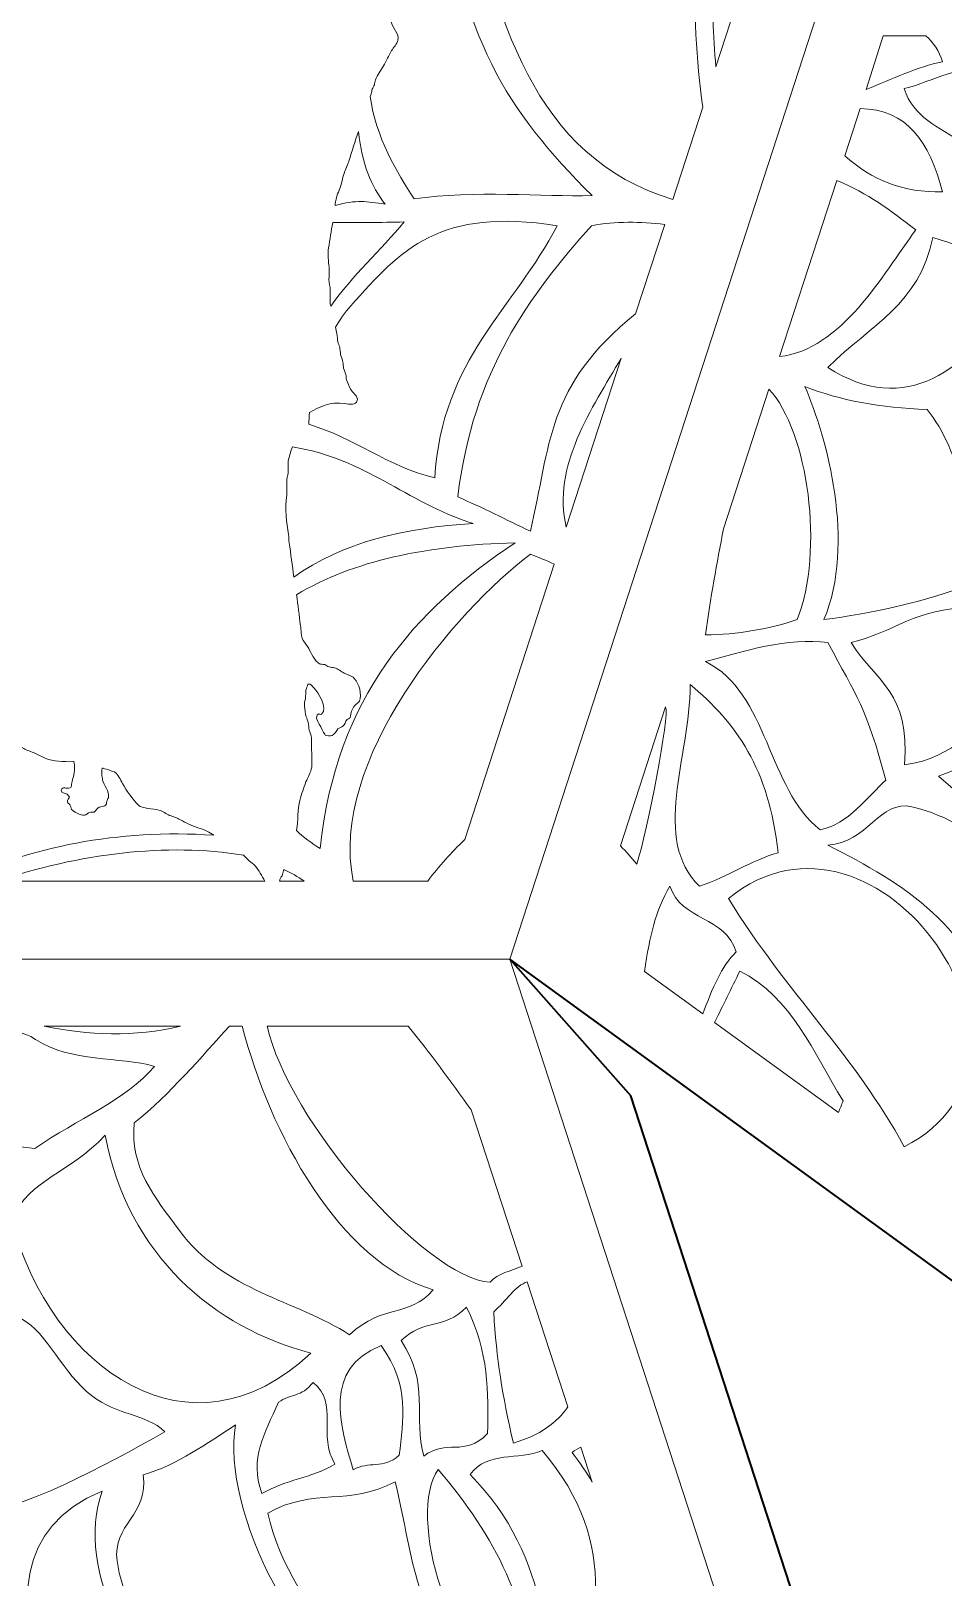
# Model space of a CAD drawing. Header units: millimetres. Extents: x -210 to 134, y -139 to 86.
# Drawn here: x 71.32 to 97.4, y -6.6 to 37.62 of the extents above; entities that cross this region are included whole.
import ezdxf

# ---------------------------------------------------------------- set-up
doc = ezdxf.new("R2010")
doc.units = ezdxf.units.MM
doc.header["$MEASUREMENT"] = 0
for name, color, linetype in [('Side 2 Detail', 7, 'Continuous'), ('Side 2 Outline', 7, 'Continuous'), ('Side 2 Scoring', 7, 'Continuous')]:
    doc.layers.add(name, color=color, linetype=linetype)

msp = doc.modelspace()

# ---------------------------------------------------------------- linework, layer by layer
at = {"layer": 'Side 2 Detail', "color": 250, "lineweight": 9}
for points, knots in [([(85.5294, 43.1587), (84.9159, 42.9817), (84.2096, 42.5779), (83.7432, 42.3238), (83.7432, 42.3238), (84.5411, 37.9735), (85.7141, 33.9967), (89.6712, 32.8041)], [0, 0, 0, 0, 0.3333333, 0.3333333, 0.3333333, 0.3333333, 1, 1, 1, 1]), ([(81.785, 39.8745), (81.7664, 39.8409), (81.7471, 39.8061), (81.7281, 39.7724), (81.7281, 39.7724), (81.7185, 39.7164), (81.7082, 39.6602), (81.6982, 39.6046), (81.6982, 39.6046), (81.6775, 39.5426), (81.6575, 39.4799), (81.6368, 39.4196), (81.6368, 39.4196), (81.6341, 39.2985), (81.6303, 39.1776), (81.6262, 39.0568), (81.6262, 39.0568), (81.5738, 38.7363), (81.5328, 38.4417), (81.5958, 38.1179), (81.5958, 38.1179), (81.602, 38.0386), (81.61, 37.9609), (81.6158, 37.8824), (81.6158, 37.8824), (81.653, 37.7253), (81.8594, 37.543), (81.8105, 37.3558), (81.8105, 37.3558), (81.7829, 37.2506), (81.6851, 37.1477), (81.6313, 37.0601), (81.6313, 37.0601), (81.5438, 36.9138), (81.4877, 36.7677), (81.4012, 36.6205), (81.4012, 36.6205), (81.3278, 36.4949), (81.2183, 36.3657), (81.1673, 36.221), (81.1673, 36.221), (81.159, 36.1736), (81.1494, 36.1261), (81.1411, 36.0784), (81.1411, 36.0784), (81.1187, 36.0386), (81.0973, 36), (81.075, 35.9609), (81.075, 35.9609), (81.0667, 35.9166), (81.0581, 35.8722), (81.0494, 35.8281), (81.0494, 35.8281), (81.0419, 35.806), (81.0302, 35.778), (81.0202, 35.7523), (81.0202, 35.7523), (81.1707, 34.5768), (81.7946, 33.5841), (82.2752, 32.8188), (82.2752, 32.8188), (84.0246, 33.0731), (85.9246, 32.8791), (87.3671, 32.9127), (87.3671, 32.9127), (84.9179, 35.3268), (83.542, 37.5708), (83.1957, 41.7783), (83.1957, 41.7783), (82.8626, 41.6606), (82.5715, 41.4777), (82.3173, 41.2455), (82.3173, 41.2455), (82.2373, 41.0924), (82.1402, 40.9318), (82.0761, 40.7744), (82.0761, 40.7744), (81.9572, 40.4793), (81.8814, 40.1867), (81.785, 39.8745)], [0, 0, 0, 0, 0.047619, 0.047619, 0.047619, 0.047619, 0.0952381, 0.0952381, 0.0952381, 0.0952381, 0.1428571, 0.1428571, 0.1428571, 0.1428571, 0.1904762, 0.1904762, 0.1904762, 0.1904762, 0.2380952, 0.2380952, 0.2380952, 0.2380952, 0.2857143, 0.2857143, 0.2857143, 0.2857143, 0.3333333, 0.3333333, 0.3333333, 0.3333333, 0.3809524, 0.3809524, 0.3809524, 0.3809524, 0.4285714, 0.4285714, 0.4285714, 0.4285714, 0.4761905, 0.4761905, 0.4761905, 0.4761905, 0.5238095, 0.5238095, 0.5238095, 0.5238095, 0.5714286, 0.5714286, 0.5714286, 0.5714286, 0.6190476, 0.6190476, 0.6190476, 0.6190476, 0.6666667, 0.6666667, 0.6666667, 0.6666667, 0.7142857, 0.7142857, 0.7142857, 0.7142857, 0.7619048, 0.7619048, 0.7619048, 0.7619048, 0.8095238, 0.8095238, 0.8095238, 0.8095238, 0.8571429, 0.8571429, 0.8571429, 0.8571429, 0.9047619, 0.9047619, 0.9047619, 0.9047619, 1, 1, 1, 1]), ([(90.9042, 36.6001), (90.9042, 36.6001), (91.6011, 38.7454), (91.6011, 38.7454), (91.6011, 38.7454), (91.6011, 38.7454), (90.8225, 39.3111), (90.8225, 39.3111)], [0, 0, 0, 0, 0.3333333, 0.3333333, 0.3333333, 0.3333333, 1, 1, 1, 1]), ([(96.9096, 37.4792), (97.125, 37.2903), (97.2879, 37.0495), (97.3813, 36.7385), (97.3813, 36.7385), (96.6867, 36.6058), (95.9299, 36.2451), (95.2033, 35.9482)], [0, 0, 0, 0, 0.3333333, 0.3333333, 0.3333333, 0.3333333, 1, 1, 1, 1]), ([(96.2885, 35.9736), (97.1653, 36.19), (97.7689, 36.6788), (99.0201, 36.52), (99.0201, 36.52), (98.934, 35.5499), (98.5333, 34.8943), (97.9273, 34.444), (97.9273, 34.444), (97.2858, 34.8585), (96.542, 35.1709), (96.2885, 35.9736)], [0, 0, 0, 0, 0.25, 0.25, 0.25, 0.25, 0.5, 0.5, 0.5, 0.5, 1, 1, 1, 1]), ([(95.0255, 35.4011), (96.3787, 35.3921), (97.0047, 34.444), (97.3813, 33.0236), (97.3813, 33.0236), (96.2554, 32.9864), (95.3614, 33.3671), (94.5873, 34.0516)], [0, 0, 0, 0, 0.3333333, 0.3333333, 0.3333333, 0.3333333, 1, 1, 1, 1]), ([(80.2729, 33.5497), (80.2209, 33.3957), (80.2068, 33.2746), (80.1548, 33.1202), (80.1548, 33.1202), (80.131, 33.0495), (80.0904, 32.983), (80.068, 32.9013), (80.068, 32.9013), (80.039, 32.784), (80.0176, 32.6659), (80.0166, 32.6273), (80.0166, 32.6273), (80.6364, 32.804), (80.9048, 32.7477), (81.4477, 32.6702), (81.4477, 32.6702), (81.0353, 33.1883), (80.7993, 33.8093), (80.6808, 34.7425), (80.6808, 34.7425), (80.5888, 34.4675), (80.4996, 34.1882), (80.4107, 33.9031), (80.4107, 33.9031), (80.3784, 33.7984), (80.3074, 33.6537), (80.2729, 33.5497)], [0, 0, 0, 0, 0.125, 0.125, 0.125, 0.125, 0.25, 0.25, 0.25, 0.25, 0.375, 0.375, 0.375, 0.375, 0.5, 0.5, 0.5, 0.5, 0.625, 0.625, 0.625, 0.625, 0.75, 0.75, 0.75, 0.75, 1, 1, 1, 1]), ([(94.3582, 33.3464), (95.2543, 32.9754), (95.8827, 32.5024), (96.6165, 31.9308), (96.6165, 31.9308), (95.6604, 30.6351), (94.4991, 28.5047), (92.7211, 28.308)], [0, 0, 0, 0, 0.3333333, 0.3333333, 0.3333333, 0.3333333, 1, 1, 1, 1]), ([(80.0931, 28.7264), (80.1127, 28.6792), (80.131, 28.6304), (80.1496, 28.5822), (80.1496, 28.5822), (80.1582, 28.5114), (80.1668, 28.4402), (80.1751, 28.3681), (80.1751, 28.3681), (80.1975, 28.2957), (80.2199, 28.2253), (80.2409, 28.1543), (80.2409, 28.1543), (80.2478, 28.0947), (80.2519, 28.0342), (80.2574, 27.975), (80.2574, 27.975), (80.2791, 27.9161), (80.3015, 27.8556), (80.3246, 27.7964), (80.3246, 27.7964), (80.3298, 27.7475), (80.3332, 27.6975), (80.3391, 27.6486), (80.3391, 27.6486), (80.3808, 27.5542), (80.4211, 27.4608), (80.4621, 27.3673), (80.4621, 27.3673), (80.5072, 27.2942), (80.6812, 27.1694), (80.6502, 27.0445), (80.6502, 27.0445), (80.6195, 26.9222), (80.4297, 26.9406), (80.2933, 26.9637), (80.2933, 26.9637), (79.894, 27.0302), (79.5436, 26.8664), (79.2845, 26.7091), (79.2845, 26.7091), (79.2759, 26.5965), (79.2666, 26.4836), (79.2628, 26.3723), (79.2628, 26.3723), (80.583, 25.9805), (81.4914, 25.1766), (82.8685, 24.8424), (82.8685, 24.8424), (83.0538, 28.2265), (85.1526, 29.6967), (86.3645, 32.0533), (86.3645, 32.0533), (83.009, 32.5761), (81.9114, 31.3958), (80.4648, 29.759), (80.4648, 29.759), (80.296, 29.569), (80.1534, 29.3623), (80.0242, 29.1486), (80.0242, 29.1486), (80.0393, 29.0864), (80.0538, 29.0216), (80.0683, 28.9617), (80.0683, 28.9617), (80.0762, 28.8828), (80.0855, 28.8051), (80.0931, 28.7264)], [0, 0, 0, 0, 0.0555556, 0.0555556, 0.0555556, 0.0555556, 0.1111111, 0.1111111, 0.1111111, 0.1111111, 0.1666667, 0.1666667, 0.1666667, 0.1666667, 0.2222222, 0.2222222, 0.2222222, 0.2222222, 0.2777778, 0.2777778, 0.2777778, 0.2777778, 0.3333333, 0.3333333, 0.3333333, 0.3333333, 0.3888889, 0.3888889, 0.3888889, 0.3888889, 0.4444444, 0.4444444, 0.4444444, 0.4444444, 0.5, 0.5, 0.5, 0.5, 0.5555556, 0.5555556, 0.5555556, 0.5555556, 0.6111111, 0.6111111, 0.6111111, 0.6111111, 0.6666667, 0.6666667, 0.6666667, 0.6666667, 0.7222222, 0.7222222, 0.7222222, 0.7222222, 0.7777778, 0.7777778, 0.7777778, 0.7777778, 0.8333333, 0.8333333, 0.8333333, 0.8333333, 0.8888889, 0.8888889, 0.8888889, 0.8888889, 1, 1, 1, 1]), ([(79.8485, 30.8622), (79.8471, 30.7746), (79.845, 30.687), (79.844, 30.6017), (79.844, 30.6017), (79.8251, 30.4854), (79.8585, 30.3771), (79.8743, 30.289), (79.8743, 30.289), (79.8757, 30.1309), (79.8774, 29.9726), (79.8788, 29.8145), (79.8788, 29.8145), (79.8836, 29.7918), (79.8888, 29.7697), (79.8933, 29.7479), (79.8933, 29.7479), (80.5127, 30.6337), (81.3113, 31.3403), (81.9941, 32.163), (81.9941, 32.163), (81.3344, 32.1341), (80.626, 32.1543), (79.948, 32.1437), (79.948, 32.1437), (79.9067, 31.9043), (79.8685, 31.6571), (79.8282, 31.4184), (79.8282, 31.4184), (79.7979, 31.2427), (79.8247, 31.0137), (79.8485, 30.8622)], [0, 0, 0, 0, 0.1111111, 0.1111111, 0.1111111, 0.1111111, 0.2222222, 0.2222222, 0.2222222, 0.2222222, 0.3333333, 0.3333333, 0.3333333, 0.3333333, 0.4444444, 0.4444444, 0.4444444, 0.4444444, 0.5555556, 0.5555556, 0.5555556, 0.5555556, 0.6666667, 0.6666667, 0.6666667, 0.6666667, 0.7777778, 0.7777778, 0.7777778, 0.7777778, 1, 1, 1, 1]), ([(87.3485, 32.0536), (85.5687, 30.0448), (83.9616, 27.9059), (83.5237, 24.2956), (83.5237, 24.2956), (84.2351, 23.9873), (84.9124, 23.6442), (85.6004, 23.3131), (85.6004, 23.3131), (86.1861, 25.8032), (86.0386, 27.4532), (88.609, 29.5334)], [0, 0, 0, 0, 0.25, 0.25, 0.25, 0.25, 0.5, 0.5, 0.5, 0.5, 1, 1, 1, 1]), ([(97.1077, 31.7155), (98.2274, 31.3782), (98.9305, 31.113), (99.3481, 30.0736), (99.3481, 30.0736), (98.1733, 27.8884), (96.2923, 26.5775), (94.1033, 27.9975), (94.1033, 27.9975), (95.3755, 29.263), (96.7077, 29.7842), (97.1077, 31.7155)], [0, 0, 0, 0, 0.25, 0.25, 0.25, 0.25, 0.5, 0.5, 0.5, 0.5, 1, 1, 1, 1]), ([(96.9441, 26.7956), (97.8719, 25.647), (98.4468, 23.4139), (97.8185, 21.6603), (97.8185, 21.6603), (96.6547, 21.2576), (95.3738, 20.9723), (93.9941, 20.7863), (93.9941, 20.7863), (94.9005, 22.9701), (94.0922, 25.9605), (93.448, 27.4512), (93.448, 27.4512), (94.4416, 27.0608), (95.6081, 26.8435), (96.9441, 26.7956)], [0, 0, 0, 0, 0.2, 0.2, 0.2, 0.2, 0.4, 0.4, 0.4, 0.4, 0.6, 0.6, 0.6, 0.6, 1, 1, 1, 1]), ([(92.4193, 27.3792), (93.5455, 26.162), (94.004, 22.7545), (93.2292, 20.7863), (93.2292, 20.7863), (92.4789, 20.5231), (91.4808, 20.3553), (90.6068, 20.3491), (90.6068, 20.3491), (90.7443, 21.4129), (90.9355, 22.4048), (91.1208, 23.3822)], [0, 0, 0, 0, 0.25, 0.25, 0.25, 0.25, 0.5, 0.5, 0.5, 0.5, 1, 1, 1, 1]), ([(78.6734, 24.9709), (78.6613, 24.9171), (78.6506, 24.8617), (78.6379, 24.8072), (78.6379, 24.8072), (78.6375, 24.6536), (78.6375, 24.5003), (78.6379, 24.3471), (78.6379, 24.3471), (78.5714, 23.972), (78.6307, 23.552), (78.6885, 23.2237), (78.6885, 23.2237), (78.6913, 23.1431), (78.6954, 23.0633), (78.6996, 22.9827), (78.6996, 22.9827), (78.7533, 22.6702), (78.7919, 22.3347), (78.837, 22.0031), (78.837, 22.0031), (80.1885, 22.9844), (82.0379, 23.4292), (83.9612, 23.531), (83.9612, 23.531), (81.9941, 24.1725), (80.9041, 25.3886), (78.7946, 25.7286), (78.7946, 25.7286), (78.7505, 25.5957), (78.7037, 25.4608), (78.6737, 25.3136), (78.6737, 25.3136), (78.6734, 25.1984), (78.6734, 25.0847), (78.6734, 24.9709)], [0, 0, 0, 0, 0.1, 0.1, 0.1, 0.1, 0.2, 0.2, 0.2, 0.2, 0.3, 0.3, 0.3, 0.3, 0.4, 0.4, 0.4, 0.4, 0.5, 0.5, 0.5, 0.5, 0.6, 0.6, 0.6, 0.6, 0.7, 0.7, 0.7, 0.7, 0.8, 0.8, 0.8, 0.8, 1, 1, 1, 1]), ([(79.1016, 20.1937), (79.1467, 20.12), (79.2232, 20.0394), (79.2621, 19.9631), (79.2621, 19.9631), (79.3238, 19.8363), (79.4471, 19.5845), (79.5681, 19.5245), (79.5681, 19.5245), (79.6153, 19.4997), (79.6625, 19.5138), (79.7203, 19.4994), (79.7203, 19.4994), (79.762, 19.4775), (79.8023, 19.4551), (79.844, 19.4313), (79.844, 19.4313), (79.896, 19.4234), (79.9487, 19.416), (80.0022, 19.4062), (80.0022, 19.4062), (80.0928, 19.3762), (80.1971, 19.2996), (80.2781, 19.2525), (80.2781, 19.2525), (80.3656, 19.2033), (80.4565, 19.1945), (80.5341, 19.1356), (80.5341, 19.1356), (80.6426, 19.0522), (80.7766, 18.7428), (80.7377, 18.528), (80.7377, 18.528), (80.7146, 18.3988), (80.6292, 18.4), (80.5692, 18.3182), (80.5692, 18.3182), (80.4883, 18.2123), (80.4779, 18.1346), (80.4466, 17.9763), (80.4466, 17.9763), (80.4235, 17.9594), (80.3825, 17.9453), (80.3597, 17.925), (80.3597, 17.925), (80.3067, 17.8766), (80.3012, 17.7808), (80.2409, 17.7345), (80.2409, 17.7345), (80.194, 17.7124), (80.1465, 17.6883), (80.099, 17.6638), (80.099, 17.6638), (80.0469, 17.6051), (80.007, 17.5035), (79.9298, 17.47), (79.9298, 17.47), (79.8788, 17.4483), (79.7741, 17.46), (79.7365, 17.4852), (79.7365, 17.4852), (79.7117, 17.5024), (79.4961, 17.9207), (79.4861, 17.9713), (79.4861, 17.9713), (79.4906, 18.0026), (79.4957, 18.0331), (79.5009, 18.0624), (79.5009, 18.0624), (79.515, 18.071), (79.5284, 18.08), (79.5422, 18.0881), (79.5422, 18.0881), (79.5743, 18.0815), (79.5932, 18.0729), (79.6297, 18.0778), (79.6297, 18.0778), (79.8333, 18.2516), (79.5157, 18.7278), (79.4189, 18.8236), (79.4189, 18.8236), (79.3786, 18.8648), (79.3155, 18.9726), (79.236, 18.9366), (79.236, 18.9366), (79.2184, 18.8824), (79.2008, 18.8274), (79.1836, 18.7726), (79.1836, 18.7726), (79.1798, 18.6927), (79.1739, 18.6122), (79.1695, 18.5332), (79.1695, 18.5332), (79.1567, 18.4752), (79.1288, 18.3935), (79.1436, 18.3131), (79.1436, 18.3131), (79.1588, 18.2309), (79.1612, 18.0969), (79.1894, 18.0069), (79.1894, 18.0069), (79.2101, 17.9517), (79.2308, 17.8977), (79.2504, 17.843), (79.2504, 17.843), (79.259, 17.7701), (79.268, 17.6969), (79.2762, 17.6232), (79.2762, 17.6232), (79.2969, 17.5556), (79.3276, 17.4895), (79.3427, 17.4039), (79.3427, 17.4039), (79.3448, 17.2446), (79.3455, 17.0838), (79.3472, 16.9243), (79.3472, 16.9243), (79.3472, 16.8031), (79.3472, 16.682), (79.3472, 16.5614), (79.3472, 16.5614), (79.3224, 16.4102), (79.2353, 16.2765), (79.1843, 16.147), (79.1843, 16.147), (79.1154, 15.9712), (79.0616, 15.8017), (79.0103, 15.6166), (79.0103, 15.6166), (78.9435, 15.364), (78.9614, 15.0407), (78.9135, 14.7624), (78.9135, 14.7624), (78.9135, 14.758), (78.9131, 14.7539), (78.9128, 14.7503), (78.9128, 14.7503), (79.1181, 14.5601), (79.3396, 14.3872), (79.5901, 14.2434), (79.5901, 14.2434), (80.0407, 18.5645), (82.3031, 21.0733), (85.1632, 22.9848), (85.1632, 22.9848), (82.6569, 22.9117), (80.5165, 22.4727), (78.9145, 21.4965), (78.9145, 21.4965), (78.9517, 21.2028), (78.9886, 20.9107), (79.0268, 20.6168), (79.0268, 20.6168), (79.0499, 20.4828), (79.0393, 20.2981), (79.1016, 20.1937)], [0, 0, 0, 0, 0.025, 0.025, 0.025, 0.025, 0.05, 0.05, 0.05, 0.05, 0.075, 0.075, 0.075, 0.075, 0.1, 0.1, 0.1, 0.1, 0.125, 0.125, 0.125, 0.125, 0.15, 0.15, 0.15, 0.15, 0.175, 0.175, 0.175, 0.175, 0.2, 0.2, 0.2, 0.2, 0.225, 0.225, 0.225, 0.225, 0.25, 0.25, 0.25, 0.25, 0.275, 0.275, 0.275, 0.275, 0.3, 0.3, 0.3, 0.3, 0.325, 0.325, 0.325, 0.325, 0.35, 0.35, 0.35, 0.35, 0.375, 0.375, 0.375, 0.375, 0.4, 0.4, 0.4, 0.4, 0.425, 0.425, 0.425, 0.425, 0.45, 0.45, 0.45, 0.45, 0.475, 0.475, 0.475, 0.475, 0.5, 0.5, 0.5, 0.5, 0.525, 0.525, 0.525, 0.525, 0.55, 0.55, 0.55, 0.55, 0.575, 0.575, 0.575, 0.575, 0.6, 0.6, 0.6, 0.6, 0.625, 0.625, 0.625, 0.625, 0.65, 0.65, 0.65, 0.65, 0.675, 0.675, 0.675, 0.675, 0.7, 0.7, 0.7, 0.7, 0.725, 0.725, 0.725, 0.725, 0.75, 0.75, 0.75, 0.75, 0.775, 0.775, 0.775, 0.775, 0.8, 0.8, 0.8, 0.8, 0.825, 0.825, 0.825, 0.825, 0.85, 0.85, 0.85, 0.85, 0.875, 0.875, 0.875, 0.875, 0.9, 0.9, 0.9, 0.9, 0.925, 0.925, 0.925, 0.925, 0.95, 0.95, 0.95, 0.95, 1, 1, 1, 1]), ([(86.2832, 22.3759), (86.0572, 22.4713), (85.8319, 22.5676), (85.6004, 22.6575), (85.6004, 22.6575), (83.4493, 21.0402), (79.8147, 16.7371), (80.5372, 13.309)], [0, 0, 0, 0, 0.3333333, 0.3333333, 0.3333333, 0.3333333, 1, 1, 1, 1]), ([(98.1733, 21.1122), (98.8819, 20.2909), (99.5197, 19.5733), (99.6399, 18.1635), (99.6399, 18.1635), (98.2763, 17.8883), (97.7606, 16.812), (96.2999, 16.6339), (96.2999, 16.6339), (96.4428, 18.7433), (95.5364, 18.9304), (94.7699, 20.1307), (94.7699, 20.1307), (95.9839, 20.4098), (96.6502, 21.1418), (98.1733, 21.1122)], [0, 0, 0, 0, 0.2, 0.2, 0.2, 0.2, 0.4, 0.4, 0.4, 0.4, 0.6, 0.6, 0.6, 0.6, 1, 1, 1, 1]), ([(94.1033, 20.1307), (94.9346, 18.58), (95.2033, 18.2872), (95.7614, 16.1916), (95.7614, 16.1916), (95.2808, 15.762), (94.6655, 14.9062), (93.8848, 14.7763), (93.8848, 14.7763), (92.3707, 15.9576), (92.4131, 18.6951), (90.6068, 19.5843), (90.6068, 19.5843), (91.6221, 19.8668), (93.0033, 20.2885), (94.1033, 20.1307)], [0, 0, 0, 0, 0.2, 0.2, 0.2, 0.2, 0.4, 0.4, 0.4, 0.4, 0.6, 0.6, 0.6, 0.6, 1, 1, 1, 1]), ([(90.1696, 18.9287), (91.4808, 17.8359), (92.421, 16.5247), (92.6829, 14.1207), (92.6829, 14.1207), (91.9139, 13.9026), (91.2883, 13.4407), (90.4367, 13.1637), (90.4367, 13.1637), (89.0545, 14.4907), (90.1552, 16.8303), (90.1696, 18.9287)], [0, 0, 0, 0, 0.25, 0.25, 0.25, 0.25, 0.5, 0.5, 0.5, 0.5, 1, 1, 1, 1]), ([(89.4655, 18.2872), (89.585, 18.0495), (88.9594, 14.7791), (88.64, 13.7934), (88.64, 13.7934), (88.4964, 13.9719), (88.3413, 14.1476), (88.176, 14.3178)], [0, 0, 0, 0, 0.3333333, 0.3333333, 0.3333333, 0.3333333, 1, 1, 1, 1]), ([(75.8329, 14.9315), (75.7588, 14.9661), (75.6668, 15.0271), (75.5931, 15.0641), (75.5931, 15.0641), (75.4842, 15.1179), (75.4002, 15.1456), (75.2854, 15.1865), (75.2854, 15.1865), (75.188, 15.2237), (75.0877, 15.3129), (74.9802, 15.3391), (74.9802, 15.3391), (74.8066, 15.382), (74.5024, 15.3751), (74.396, 15.4779), (74.396, 15.4779), (74.2354, 15.6343), (74.0494, 15.8955), (73.9374, 16.0958), (73.9374, 16.0958), (73.8761, 16.2048), (73.8168, 16.3525), (73.7221, 16.4272), (73.7221, 16.4272), (73.718, 16.4315), (73.3697, 16.54), (73.3697, 16.54), (73.3697, 16.54), (73.3238, 16.5281), (73.3541, 16.2772), (73.37, 16.1981), (73.37, 16.1981), (73.3993, 16.0553), (73.5722, 15.8753), (73.533, 15.6922), (73.533, 15.6922), (73.5195, 15.6586), (73.5061, 15.6241), (73.493, 15.59), (73.493, 15.59), (73.4785, 15.5292), (73.4837, 15.4871), (73.4362, 15.4627), (73.4362, 15.4627), (73.3824, 15.4507), (73.3273, 15.4378), (73.2729, 15.4266), (73.2729, 15.4266), (73.2198, 15.3895), (73.1784, 15.3162), (73.1254, 15.2834), (73.1254, 15.2834), (73.1213, 15.2836), (73.1182, 15.2836), (73.114, 15.2834), (73.114, 15.2834), (73.0864, 15.2693), (73.042, 15.2833), (73.0014, 15.2733), (73.0014, 15.2733), (72.9407, 15.2579), (72.9142, 15.2035), (72.8529, 15.1916), (72.8529, 15.1916), (72.744, 15.1704), (72.5218, 15.3094), (72.4815, 15.3601), (72.4815, 15.3601), (72.465, 15.4064), (72.4498, 15.4555), (72.4343, 15.5031), (72.4343, 15.5031), (72.4109, 15.532), (72.3744, 15.5244), (72.3633, 15.5694), (72.3633, 15.5694), (72.3447, 15.6485), (72.414, 15.6553), (72.425, 15.7127), (72.425, 15.7127), (72.4012, 15.7396), (72.3764, 15.7678), (72.3527, 15.7935), (72.3527, 15.7935), (72.2882, 15.8388), (72.19, 15.8079), (72.1801, 15.9061), (72.1801, 15.9061), (72.2348, 16.0329), (72.3237, 15.9332), (72.4409, 15.9738), (72.4409, 15.9738), (72.4581, 15.9816), (72.4622, 15.9847), (72.4708, 16.0043), (72.4708, 16.0043), (72.4794, 16.0545), (72.4874, 16.1056), (72.496, 16.1569), (72.496, 16.1569), (72.539, 16.2951), (72.5952, 16.4994), (72.5573, 16.704), (72.5573, 16.704), (72.5497, 16.7123), (72.5404, 16.7169), (72.5325, 16.7245), (72.5325, 16.7245), (72.2434, 16.7187), (71.9506, 16.73), (71.7446, 16.8118), (71.7446, 16.8118), (71.6416, 16.853), (71.5334, 16.9283), (71.4335, 16.9688), (71.4335, 16.9688), (71.3353, 17.0101), (71.1968, 17.0446), (71.1124, 17.0976), (71.1124, 17.0976), (70.9812, 17.1786), (70.8492, 17.2759), (70.7228, 17.3684), (70.7228, 17.3684), (70.6907, 17.3953), (70.6591, 17.4232), (70.6263, 17.4494), (70.6263, 17.4494), (70.5757, 17.4573), (70.5243, 17.4678), (70.4727, 17.4752), (70.4727, 17.4752), (70.401, 17.4957), (70.33, 17.5166), (70.2591, 17.5365), (70.2591, 17.5365), (70.175, 17.5419), (70.0909, 17.5472), (70.0076, 17.5512), (70.0076, 17.5512), (69.9442, 17.5651), (69.8729, 17.5878), (69.8002, 17.6128), (69.8002, 17.6128), (68.1941, 17.1738), (66.7778, 16.4584), (66.0419, 15.6643), (66.0419, 15.6643), (66.2097, 14.7212), (66.1477, 14.0065), (66.2683, 13.3094)], [0, 0, 0, 0, 0.025641, 0.025641, 0.025641, 0.025641, 0.0512821, 0.0512821, 0.0512821, 0.0512821, 0.0769231, 0.0769231, 0.0769231, 0.0769231, 0.1025641, 0.1025641, 0.1025641, 0.1025641, 0.1282051, 0.1282051, 0.1282051, 0.1282051, 0.1538462, 0.1538462, 0.1538462, 0.1538462, 0.1794872, 0.1794872, 0.1794872, 0.1794872, 0.2051282, 0.2051282, 0.2051282, 0.2051282, 0.2307692, 0.2307692, 0.2307692, 0.2307692, 0.2564103, 0.2564103, 0.2564103, 0.2564103, 0.2820513, 0.2820513, 0.2820513, 0.2820513, 0.3076923, 0.3076923, 0.3076923, 0.3076923, 0.3333333, 0.3333333, 0.3333333, 0.3333333, 0.3589744, 0.3589744, 0.3589744, 0.3589744, 0.3846154, 0.3846154, 0.3846154, 0.3846154, 0.4102564, 0.4102564, 0.4102564, 0.4102564, 0.4358974, 0.4358974, 0.4358974, 0.4358974, 0.4615385, 0.4615385, 0.4615385, 0.4615385, 0.4871795, 0.4871795, 0.4871795, 0.4871795, 0.5128205, 0.5128205, 0.5128205, 0.5128205, 0.5384615, 0.5384615, 0.5384615, 0.5384615, 0.5641026, 0.5641026, 0.5641026, 0.5641026, 0.5897436, 0.5897436, 0.5897436, 0.5897436, 0.6153846, 0.6153846, 0.6153846, 0.6153846, 0.6410256, 0.6410256, 0.6410256, 0.6410256, 0.6666667, 0.6666667, 0.6666667, 0.6666667, 0.6923077, 0.6923077, 0.6923077, 0.6923077, 0.7179487, 0.7179487, 0.7179487, 0.7179487, 0.7435897, 0.7435897, 0.7435897, 0.7435897, 0.7692308, 0.7692308, 0.7692308, 0.7692308, 0.7948718, 0.7948718, 0.7948718, 0.7948718, 0.8205128, 0.8205128, 0.8205128, 0.8205128, 0.8461538, 0.8461538, 0.8461538, 0.8461538, 0.8717949, 0.8717949, 0.8717949, 0.8717949, 0.8974359, 0.8974359, 0.8974359, 0.8974359, 0.9230769, 0.9230769, 0.9230769, 0.9230769, 0.9487179, 0.9487179, 0.9487179, 0.9487179, 1, 1, 1, 1]), ([(101.2053, 12.0447), (100.4746, 14.0456), (98.7121, 15.0147), (97.2721, 16.3063), (97.2721, 16.3063), (98.3683, 16.7032), (99.0142, 17.2499), (100.1132, 17.6444), (100.1132, 17.6444), (101.0613, 16.7097), (102.911, 15.4199), (102.9537, 14.2303), (102.9537, 14.2303), (102.9878, 13.2822), (101.7645, 12.795), (101.2053, 12.0447)], [0, 0, 0, 0, 0.2, 0.2, 0.2, 0.2, 0.4, 0.4, 0.4, 0.4, 0.6, 0.6, 0.6, 0.6, 1, 1, 1, 1]), ([(96.2885, 5.7071), (94.8684, 8.3302), (92.9519, 10.0748), (91.2624, 12.8095), (91.2624, 12.8095), (95.5426, 16.2984), (101.1588, 8.1745), (96.2885, 5.7071)], [0, 0, 0, 0, 0.3333333, 0.3333333, 0.3333333, 0.3333333, 1, 1, 1, 1]), ([(98.9109, 9.3127), (98.3032, 11.9834), (96.2923, 13.2271), (94.1033, 14.3391), (94.1033, 14.3391), (95.2339, 14.3943), (95.5915, 15.6486), (96.5073, 15.4319), (96.5073, 15.4319), (98.5588, 14.9462), (99.9003, 13.2897), (100.6534, 11.7174), (100.6534, 11.7174), (100.085, 10.7921), (100.1156, 9.6015), (98.9109, 9.3127)], [0, 0, 0, 0, 0.2, 0.2, 0.2, 0.2, 0.4, 0.4, 0.4, 0.4, 0.6, 0.6, 0.6, 0.6, 1, 1, 1, 1]), ([(69.2245, 13.3092), (71.2681, 14.2692), (73.7986, 14.8077), (76.5505, 14.618), (76.5505, 14.618), (76.4864, 14.6621), (76.421, 14.705), (76.3538, 14.7369), (76.3538, 14.7369), (76.1857, 14.8168), (76.0048, 14.8504), (75.8329, 14.9315)], [0, 0, 0, 0, 0.25, 0.25, 0.25, 0.25, 0.5, 0.5, 0.5, 0.5, 1, 1, 1, 1]), ([(77.564, 13.8878), (77.5055, 13.9366), (77.4518, 13.9931), (77.3966, 14.0484), (77.3966, 14.0484), (75.2055, 14.4122), (72.6762, 14.0895), (70.3693, 13.3096)], [0, 0, 0, 0, 0.3333333, 0.3333333, 0.3333333, 0.3333333, 1, 1, 1, 1]), ([(78.0071, 13.3089), (77.9206, 13.4573), (77.8386, 13.6148), (77.7332, 13.7454), (77.7332, 13.7454), (77.6767, 13.7926), (77.6209, 13.8408), (77.564, 13.8878)], [0, 0, 0, 0, 0.3333333, 0.3333333, 0.3333333, 0.3333333, 1, 1, 1, 1]), ([(78.5004, 13.4596), (78.4839, 13.4372), (78.4694, 13.4148), (78.4536, 13.3929), (78.4536, 13.3929), (78.4463, 13.3728), (78.4367, 13.343), (78.425, 13.3096)], [0, 0, 0, 0, 0.3333333, 0.3333333, 0.3333333, 0.3333333, 1, 1, 1, 1]), ([(79.1295, 13.3094), (78.9517, 13.4336), (78.7567, 13.5397), (78.5535, 13.6387), (78.5535, 13.6387), (78.5493, 13.6288), (78.5449, 13.6183), (78.5414, 13.6081), (78.5414, 13.6081), (78.5269, 13.5588), (78.5128, 13.5087), (78.5004, 13.4596)], [0, 0, 0, 0, 0.25, 0.25, 0.25, 0.25, 0.5, 0.5, 0.5, 0.5, 1, 1, 1, 1]), ([(88.8605, 10.7252), (89.0235, 11.7736), (89.164, 12.4306), (89.5885, 13.1637), (89.5885, 13.1637), (89.9061, 12.1701), (91.1897, 12.2996), (91.4808, 11.2799), (91.4808, 11.2799), (91.0599, 10.8809), (90.7932, 10.2019), (90.5293, 9.5122)], [0, 0, 0, 0, 0.25, 0.25, 0.25, 0.25, 0.5, 0.5, 0.5, 0.5, 1, 1, 1, 1]), ([(90.8673, 9.2666), (91.1077, 9.7561), (91.3489, 10.245), (91.5904, 10.7335), (91.5904, 10.7335), (93.0666, 9.988), (93.6947, 8.3943), (94.5401, 7.019), (94.5401, 7.019), (94.4953, 6.9112), (94.4529, 6.8006), (94.4102, 6.691)], [0, 0, 0, 0, 0.25, 0.25, 0.25, 0.25, 0.5, 0.5, 0.5, 0.5, 1, 1, 1, 1]), ([(71.4294, 5.6572), (72.6527, 6.5033), (74.0156, 7.0304), (74.8521, 8.0088), (74.8521, 8.0088), (73.8612, 8.2968), (72.465, 8.1104), (71.4545, 8.7815), (71.4545, 8.7815), (71.1059, 9.013), (70.6508, 9.0195), (70.2546, 9.1598)], [0, 0, 0, 0, 0.25, 0.25, 0.25, 0.25, 0.5, 0.5, 0.5, 0.5, 1, 1, 1, 1]), ([(74.2716, 6.3916), (74.1558, 5.1077), (74.8341, 4.3018), (75.5573, 3.321), (75.5573, 3.321), (76.8416, 1.5771), (78.8994, 1.3201), (80.4304, 0.3314), (80.4304, 0.3314), (81.4288, 1.2474), (82.0912, 0.7951), (82.8216, 1.6164), (82.8216, 1.6164), (80.151, 2.4002), (78.1328, 6.1171), (77.3639, 9.1588)], [0, 0, 0, 0, 0.2, 0.2, 0.2, 0.2, 0.4, 0.4, 0.4, 0.4, 0.6, 0.6, 0.6, 0.6, 1, 1, 1, 1]), ([(79.3266, -0.1909), (76.5753, 0.5157), (74.0776, 2.6137), (73.4454, 6.0413), (73.4454, 6.0413), (72.4009, 4.9189), (71.3371, 4.8338), (70.7472, 3.6204), (70.7472, 3.6204), (71.9317, -0.6811), (75.8722, -3.4331), (79.3266, -0.1909)], [0, 0, 0, 0, 0.25, 0.25, 0.25, 0.25, 0.5, 0.5, 0.5, 0.5, 1, 1, 1, 1]), ([(73.0482, -1.4053), (72.2458, -0.789), (71.7908, 0.3944), (71.0497, 0.7889), (71.0497, 0.7889), (71.0535, 1.5182), (70.3145, 2.3653), (70.3197, 3.095), (70.3197, 3.095), (68.3012, 1.0631), (66.6796, 0.3382), (64.6925, -1.5045), (64.6925, -1.5045), (66.5418, -7.308), (71.5472, -4.4513), (75.1525, -2.4426), (75.1525, -2.4426), (74.5679, -1.9028), (73.812, -1.991), (73.0482, -1.4053)], [0, 0, 0, 0, 0.1666667, 0.1666667, 0.1666667, 0.1666667, 0.3333333, 0.3333333, 0.3333333, 0.3333333, 0.5, 0.5, 0.5, 0.5, 0.6666667, 0.6666667, 0.6666667, 0.6666667, 1, 1, 1, 1]), ([(84.375, -2.495), (84.3953, -1.325), (84.4208, -0.1557), (83.7742, 1.12), (83.7742, 1.12), (83.0948, 0.4543), (82.578, 0.813), (81.9018, 0.165), (81.9018, 0.165), (82.73, -1.0353), (82.2494, -2.0282), (82.5512, -3.1447), (82.5512, -3.1447), (83.2081, -2.6159), (83.6912, -3.193), (84.375, -2.495)], [0, 0, 0, 0, 0.2, 0.2, 0.2, 0.2, 0.4, 0.4, 0.4, 0.4, 0.6, 0.6, 0.6, 0.6, 1, 1, 1, 1]), ([(84.5503, 0.9866), (84.6385, -0.3828), (84.786, -1.3609), (85.114, -2.7685), (85.114, -2.7685), (85.8729, -2.5436), (86.3652, -2.177), (86.6687, -1.7295)], [0, 0, 0, 0, 0.3333333, 0.3333333, 0.3333333, 0.3333333, 1, 1, 1, 1]), ([(80.5347, -3.5295), (80.9933, -3.2653), (81.3681, -3.533), (81.8522, -3.1127), (81.8522, -3.1127), (81.9538, -2.1119), (82.1767, -1.13), (81.3309, 0.0206), (81.3309, 0.0206), (79.6535, -0.6315), (80.1599, -2.2931), (80.5347, -3.5295)], [0, 0, 0, 0, 0.25, 0.25, 0.25, 0.25, 0.5, 0.5, 0.5, 0.5, 1, 1, 1, 1]), ([(79.3927, -1.0284), (79.0375, -1.4683), (78.7509, -1.3443), (78.3943, -1.5999), (78.3943, -1.5999), (78.0047, -2.5291), (77.5489, -3.1606), (77.9227, -4.2113), (77.9227, -4.2113), (78.6413, -3.7934), (79.2942, -3.7862), (80.0121, -3.3687), (80.0121, -3.3687), (79.5064, -2.5315), (80.1296, -1.642), (79.3927, -1.0284)], [0, 0, 0, 0, 0.2, 0.2, 0.2, 0.2, 0.4, 0.4, 0.4, 0.4, 0.6, 0.6, 0.6, 0.6, 1, 1, 1, 1]), ([(77.1706, -2.2456), (76.3534, -2.7737), (75.5104, -3.3842), (74.5317, -3.6746), (74.5317, -3.6746), (74.6963, -4.8178), (73.6363, -5.0928), (73.7851, -6.1373), (73.7851, -6.1373), (74.317, -9.8608), (79.1309, -11.83), (81.8084, -10.3017), (81.8084, -10.3017), (78.9459, -9.2792), (76.761, -4.6566), (77.1706, -2.2456)], [0, 0, 0, 0, 0.2, 0.2, 0.2, 0.2, 0.4, 0.4, 0.4, 0.4, 0.6, 0.6, 0.6, 0.6, 1, 1, 1, 1]), ([(83.8762, -3.6677), (86.2467, -6.0381), (86.0745, -9.0649), (86.4514, -11.1155), (86.4514, -11.1155), (87.5166, -8.1203), (88.2414, -5.7184), (85.9401, -2.978), (85.9401, -2.978), (85.2628, -3.2705), (84.3695, -2.9749), (83.8762, -3.6677)], [0, 0, 0, 0, 0.25, 0.25, 0.25, 0.25, 0.5, 0.5, 0.5, 0.5, 1, 1, 1, 1]), ([(87.0436, -2.8829), (86.9612, -2.9225), (86.8779, -2.9718), (86.7924, -3.0345), (86.7924, -3.0345), (87.0167, -3.3242), (87.202, -3.6074), (87.3695, -3.8882)], [0, 0, 0, 0, 0.3333333, 0.3333333, 0.3333333, 0.3333333, 1, 1, 1, 1]), ([(85.5367, -9.4846), (85.6814, -7.6111), (84.5883, -5.3918), (82.9604, -3.523), (82.9604, -3.523), (82.0826, -4.731), (83.1878, -9.3364), (85.5367, -9.4846)], [0, 0, 0, 0, 0.3333333, 0.3333333, 0.3333333, 0.3333333, 1, 1, 1, 1]), ([(78.0887, -4.7662), (78.7623, -7.6518), (81.6203, -10.6318), (84.0904, -9.725), (84.0904, -9.725), (82.1526, -7.5408), (82.2377, -5.8335), (81.7312, -3.8754), (81.7312, -3.8754), (80.4204, -4.5781), (79.4041, -4.028), (78.0887, -4.7662)], [0, 0, 0, 0, 0.25, 0.25, 0.25, 0.25, 0.5, 0.5, 0.5, 0.5, 1, 1, 1, 1]), ([(73.3521, -4.1445), (68.4266, -6.1022), (73.1209, -13.9597), (76.9081, -10.6214), (76.9081, -10.6214), (74.1717, -9.7071), (72.5662, -6.3923), (73.3521, -4.1445)], [0, 0, 0, 0, 0.3333333, 0.3333333, 0.3333333, 0.3333333, 1, 1, 1, 1]), ([(71.0339, -5.2092), (70.2973, -5.46), (69.6262, -5.3325), (69.2407, -5.8307), (69.2407, -5.8307), (68.2661, -7.0895), (70.4789, -12.4026), (72.7619, -11.6074), (72.7619, -11.6074), (70.0538, -9.5851), (70.3314, -6.7912), (71.0339, -5.2092)], [0, 0, 0, 0, 0.25, 0.25, 0.25, 0.25, 0.5, 0.5, 0.5, 0.5, 1, 1, 1, 1])]:
    msp.add_open_spline(points, degree=3, knots=knots, dxfattribs=at)
for points in [[(90.5293, 35.4464), (90.3329, 36.7845), (90.2737, 38.2359), (90.3295, 39.6692)], [(90.8225, 39.3111), (90.7953, 38.3943), (90.8197, 37.4809), (90.9042, 36.6001)], [(95.2033, 35.9482), (95.2033, 35.9482), (95.6856, 37.4792), (95.6856, 37.4792)], [(95.6856, 37.4792), (95.6856, 37.4792), (96.9096, 37.4792), (96.9096, 37.4792)], [(89.6712, 32.8041), (89.6712, 32.8041), (90.5293, 35.4464), (90.5293, 35.4464)], [(94.5873, 34.0516), (94.5873, 34.0516), (95.0255, 35.4011), (95.0255, 35.4011)], [(92.7211, 28.308), (92.7211, 28.308), (94.3582, 33.3464), (94.3582, 33.3464)], [(89.4396, 32.0912), (88.7527, 32.1708), (88.0313, 32.1834), (87.3485, 32.0536)], [(88.609, 29.5334), (88.609, 29.5334), (89.4396, 32.0912), (89.4396, 32.0912)], [(88.1963, 28.2647), (87.3602, 26.8347), (86.2082, 25.1657), (86.6253, 23.4285)], [(86.6253, 23.4285), (86.6253, 23.4285), (88.1963, 28.2647), (88.1963, 28.2647)], [(91.1208, 23.3822), (91.1208, 23.3822), (92.4193, 27.3792), (92.4193, 27.3792)], [(83.7222, 14.493), (83.7222, 14.493), (86.2832, 22.3759), (86.2832, 22.3759)], [(88.176, 14.3178), (88.176, 14.3178), (89.4655, 18.2872), (89.4655, 18.2872)], [(82.6645, 13.3094), (82.9849, 13.7359), (83.3377, 14.1305), (83.7222, 14.493)], [(70.3693, 13.3096), (70.3693, 13.3096), (78.0071, 13.3089), (78.0071, 13.3089)], [(78.425, 13.3096), (78.425, 13.3096), (79.1295, 13.3094), (79.1295, 13.3094)], [(80.5372, 13.309), (80.5372, 13.309), (82.6645, 13.3094), (82.6645, 13.3094)], [(90.5293, 9.5122), (90.5293, 9.5122), (88.8605, 10.7252), (88.8605, 10.7252)], [(61.3239, 9.1622), (64.9388, 7.0755), (67.9471, 6.1085), (71.4294, 5.6572)], [(75.5966, 9.1588), (75.5966, 9.1588), (71.7029, 9.1598), (71.7029, 9.1598)], [(71.7029, 9.1598), (72.9369, 8.8986), (74.2919, 8.8394), (75.5966, 9.1588)], [(76.9977, 9.158), (76.2036, 8.2926), (75.3044, 7.2198), (74.2716, 6.3916)], [(77.3639, 9.1588), (77.3639, 9.1588), (76.9977, 9.158), (76.9977, 9.158)], [(82.1026, 9.1567), (82.1026, 9.1567), (78.0784, 9.158), (78.0784, 9.158)], [(78.0784, 9.158), (78.6561, 6.4774), (82.5891, 1.9581), (84.4504, 1.8324)], [(83.9078, 6.7665), (83.317, 7.5788), (82.7234, 8.4142), (82.1026, 9.1567)], [(94.4102, 6.691), (94.4102, 6.691), (90.8673, 9.2666), (90.8673, 9.2666)], [(85.3606, 2.2947), (85.3606, 2.2947), (83.9078, 6.7665), (83.9078, 6.7665)], [(84.4504, 1.8324), (84.6609, 2.1004), (85.0585, 2.1483), (85.3606, 2.2947)], [(85.507, 1.8438), (85.1877, 1.7518), (84.9035, 1.2919), (84.5503, 0.9866)], [(86.6687, -1.7295), (86.6687, -1.7295), (85.507, 1.8438), (85.507, 1.8438)], [(87.3695, -3.8882), (87.3695, -3.8882), (87.0436, -2.8829), (87.0436, -2.8829)]]:
    msp.add_open_spline(points, degree=3, dxfattribs=at)
at = {"layer": 'Side 2 Outline', "color": 250, "lineweight": 35}
for points in [[(109.2679, -6.5493), (109.2679, -6.5493), (85.0089, 11.0758), (85.0089, 11.0758)], [(85.0223, 11.0668), (85.0223, 11.0668), (88.4719, 7.167), (88.4719, 7.167)], [(95.7979, -15.3809), (95.7979, -15.3809), (88.4719, 7.167), (88.4719, 7.167)]]:
    msp.add_open_spline(points, degree=3, dxfattribs=at)
at = {"layer": 'Side 2 Scoring', "color": 250, "lineweight": 18}
for points in [[(94.2745, 39.5948), (94.2745, 39.5948), (85.0086, 11.0765), (85.0086, 11.0765)], [(85.0086, 11.0758), (85.0086, 11.0758), (55.0225, 11.0754), (55.0225, 11.0754)], [(85.0086, 11.0758), (85.0086, 11.0758), (94.2745, -17.4424), (94.2745, -17.4424)]]:
    msp.add_open_spline(points, degree=3, dxfattribs=at)

doc.saveas('drawing.dxf')
